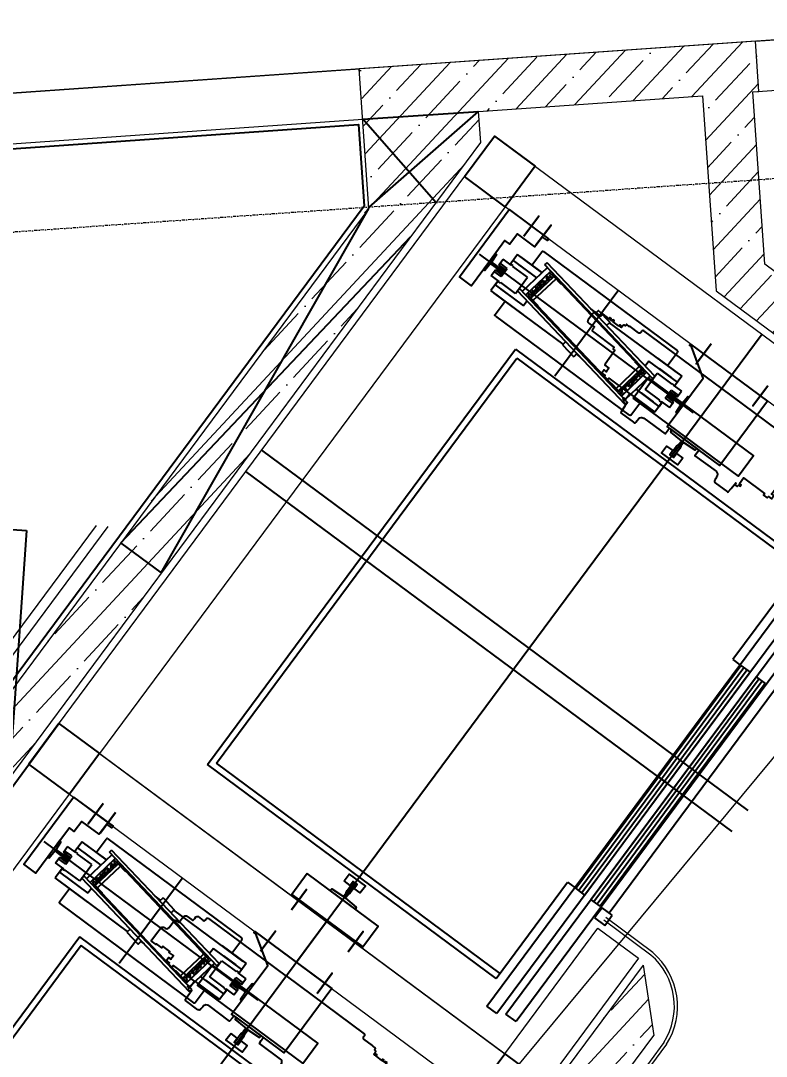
# Model space of a CAD drawing. Header units: millimetres. Extents: x -798 to 124478, y -405 to 121556.
# Drawn here: x 47515 to 50471, y 28570 to 32677 of the extents above; entities that cross this region are included whole.
import ezdxf
from ezdxf.enums import TextEntityAlignment as Align

# ---------------------------------------------------------------- set-up
doc = ezdxf.new("R2010")
doc.units = ezdxf.units.MM
doc.linetypes.add('CENTER', pattern=[2, 1.25, -0.25, 0.25, -0.25])
doc.linetypes.add('Strichpunkt', pattern=[25.4, 12.7, -6.35, 0, -6.35])
for name, color, linetype in [('0 @ 0.1', 7, 'Continuous'), ('0 @ 0.2', 7, 'Continuous'), ('0 @ 100', 7, 'Continuous'), ('0 @ 20', 7, 'Continuous'), ('0 @ 200', 7, 'Continuous'), ('0 @ 50', 7, 'Continuous'), ('0 @ 75', 7, 'Continuous'), ('1', 7, 'Continuous'), ('A-ЧИСТОВАЯ ОТДЕЛКА', 83, 'Continuous')]:
    doc.layers.add(name, color=color, linetype=linetype)
for name, color, linetype, lineweight in [('002 - Размеры', 255, 'Continuous', 9), ('A-AXES', 40, 'CENTER', 5), ('A-Hatch', 253, 'Continuous', 9), ('A-WALL-BRCK', 5, 'Continuous', 9), ('A-WALL-GVL', 5, 'Continuous', 13), ('A-поручни', 141, 'Continuous', 5), ('LWA', 9, 'Continuous', 0), ('S-WALL', 5, 'Continuous', 15), ('тонкая 013', 4, 'Continuous', 18)]:
    doc.layers.add(name, color=color, linetype=linetype, lineweight=lineweight)
doc.styles.add('Arch-Dim', font='romans.shx', dxfattribs={"width": 0.75})

# ---------------------------------------------------------------- blocks, each defined once
blk = doc.blocks.new('ddddddddd')
at = {"layer": 'A-WALL-GVL', "ltscale": 50}
for p, q in [((3994236.2, 887670.5), (3994236.2, 887902.5)), ((3994248.7, 887670.1), (3994248.7, 887902.5)), ((3993988.2, 887422.5), (3993146.2, 887422.5)), ((3993988.7, 887410), (3993146.2, 887410))]:
    blk.add_line(p, q, dxfattribs=at)
for radius, start, end in [(269.1, 274.3366, 355.6634), (281.6, 274.2392, 355.7608)]:
    blk.add_arc((3993967.8, 887690.9), radius, start, end, dxfattribs=at)
blk = doc.blocks.new('оси 2')
at = {"layer": 'A-AXES', "linetype": 'Strichpunkt', "transparency": 33554687}
blk.add_line((2275580.2, -2396969.1), (2165325.6, -2404701.6), dxfattribs=at)
blk = doc.blocks.new('*U74')
blk.add_lwpolyline([(0, 3.334), (11.053, 3.334), (11.053, 0), (0, 0)], close=True)
at = {"style": 'Arch-Dim', "width": 0.75}
blk.add_attdef('УРОВЕНЬ', text='', height=1.8, dxfattribs=at).set_placement((5.526, 0.774), align=Align.CENTER)
blk = doc.blocks.new('*U710')
at = {"layer": '0 @ 0.1', "transparency": 33554687, "xscale": 0.09999999999999994, "yscale": 0.09999999999999994, "zscale": 0.09999999999999994, "rotation": 359.9994288541457}
blk.add_blockref('*U74', (-589670.4, 21213.6), dxfattribs=at).add_auto_attribs({'УРОВЕНЬ': '+4,200'})
at = {"layer": '0 @ 0.2', "transparency": 33554687, "xscale": 0.2, "yscale": 0.2, "zscale": 0.2, "rotation": 265.9876910632498}
blk.add_blockref('*U74', (-588796.8, 21061.1), dxfattribs=at).add_auto_attribs({'УРОВЕНЬ': '+4,200'})
at = {"layer": '0 @ 100', "transparency": 33554687, "xscale": 100, "yscale": 100, "zscale": 100, "rotation": 4.011737790923141}
blk.add_blockref('*U74', (-589670.4, 21213.6), dxfattribs=at).add_auto_attribs({'УРОВЕНЬ': '+4,200'})
at = {"layer": '0 @ 20', "transparency": 33554687, "xscale": 19.99999999999999, "yscale": 19.99999999999999, "zscale": 19.99999999999999, "rotation": 265.9876910632498}
blk.add_blockref('*U74', (-588796.8, 21061.1), dxfattribs=at).add_auto_attribs({'УРОВЕНЬ': '+4,200'})
at = {"layer": '0 @ 200', "transparency": 33554687, "xscale": 199.9999999999999, "yscale": 199.9999999999999, "zscale": 199.9999999999999, "rotation": 265.9876910632498}
blk.add_blockref('*U74', (-588796.8, 21061.1), dxfattribs=at).add_auto_attribs({'УРОВЕНЬ': '+4,200'})
at = {"layer": '0 @ 50', "transparency": 33554687, "xscale": 49.99999999999998, "yscale": 49.99999999999998, "zscale": 49.99999999999998, "rotation": 265.9876910632498}
blk.add_blockref('*U74', (-588796.8, 21061.1), dxfattribs=at).add_auto_attribs({'УРОВЕНЬ': '+4,200'})
at = {"layer": '0 @ 75', "transparency": 33554687, "xscale": 75, "yscale": 75, "zscale": 75, "rotation": 265.9876910632499}
blk.add_blockref('*U74', (-588796.8, 21061.1), dxfattribs=at).add_auto_attribs({'УРОВЕНЬ': '+4,200'})
blk = doc.blocks.new('kkkj')
at = {"layer": 'A-поручни', "ltscale": 5, "transparency": 33554687}
for points in [[(-587855.7, 21035.1), (-590533.9, 17421.9)], [(-587808.8, 21031.2), (-590512.7, 17383.3)]]:
    blk.add_lwpolyline(points, dxfattribs=at)
at = {"layer": 'A-ЧИСТОВАЯ ОТДЕЛКА', "ltscale": 5, "transparency": 33554687}
blk.add_lwpolyline([(-594185.9, 22108.3), (-586815.3, 22625.2), (-586792.6, 22301.5), (-590480.9, 17325.4)], dxfattribs=at)
at = {"color": 5}
blk.add_blockref('*U710', (0, 0), dxfattribs=at)
blk = doc.blocks.new('Elev_B_CombinationBracket_KM800909G01_0')
at = {"layer": '1'}
for points in [[(0, 0), (0, 84), (240, 84), (312, 196), (312, 205), (318, 205), (318, -175), (0, -175)], [(268, 140), (368, 140)], [(268, -140), (368, -140)]]:
    blk.add_lwpolyline(points, close=True, dxfattribs=at)
blk = doc.blocks.new('Elev_B_CwtBracket_KM724866G01_0')
at = {"layer": '1'}
for points in [[(0, 0), (-119, 0), (-119, 60), (212, 60), (212, -135), (204, -135), (204, -110), (154, -110), (154, -24), (104, -24), (104, 0)], [(262, -50), (162, -50)], [(262, -110), (162, -110)]]:
    blk.add_lwpolyline(points, close=True, dxfattribs=at)
blk = doc.blocks.new('Elev_B_CWT4PSM_DBG820_0')
at = {"layer": '1'}
for p, q in [((-40, 399.8), (-40, 439.8)), ((-40, 439.8), (-12, 439.8)), ((-20, 439.8), (-12, 439.8)), ((-20, 404.8), (-20, 439.8)), ((-12, 404.8), (-12, 439.8)), ((-12, 404.8), (-12, 439.8)), ((-10.7, 434), (-12, 434)), ((-12, 434), (-10.2, 434)), ((-12, 431.8), (-8, 431.8)), ((-12, 411.8), (-8, 411.8)), ((-10.2, 434), (-8.2, 432)), ((-8.7, 410.5), (-8.7, 411)), ((-8.7, 411), (-8.2, 411)), ((-8.2, 431.8), (-8.2, 432)), ((-8.2, 411.8), (-8.2, 411)), ((-8, 411.8), (-8, 431.8)), ((12, 431.8), (8, 431.8)), ((8, 411.8), (8, 431.8)), ((12, 411.8), (8, 411.8)), ((10.3, 434), (8.3, 432)), ((8.3, 431.8), (8.3, 432)), ((8.3, 411.8), (8.3, 411)), ((8.8, 411), (8.3, 411)), ((8.8, 410.5), (8.8, 411)), ((12, 434), (10.3, 434)), ((12, 434), (10.8, 434)), ((12, 439.8), (40, 439.8)), ((12, 439.8), (20, 439.8)), ((12, 404.8), (12, 439.8)), ((12, 404.8), (12, 439.8)), ((20, 404.8), (20, 439.8)), ((40, 399.8), (40, 439.8)), ((-40, 405), (-89, 405)), ((-89, 245), (-89, 405)), ((-89, 48.5), (-89, 388.2)), ((-60, 405), (-40, 405)), ((-40, 405), (-60, 405)), ((-60, 405), (-60, 265)), ((-60, 315), (-60, 375)), ((-40, 399.8), (-42.5, 399.8)), ((-42.5, 391.8), (-42.5, 399.8)), ((-40, 391.8), (-42.5, 391.8)), ((-40, 319.8), (-40, 391.8)), ((-20, 404.8), (20, 404.8)), ((-12, 409.8), (-10.7, 410.5)), ((-10.7, 410.5), (-8.7, 410.5)), ((-10.5, 405.1), (-7, 410)), ((7, 410), (-7, 410)), ((-7, 410), (7, 410)), ((10.5, 405.1), (7, 410)), ((10.8, 410.5), (8.8, 410.5)), ((12, 409.8), (10.8, 410.5)), ((89, 405), (40, 405)), ((60, 405), (40, 405)), ((40, 399.8), (42.5, 399.8)), ((40, 319.8), (40, 391.8)), ((40, 391.8), (42.5, 391.8)), ((42.5, 391.8), (42.5, 399.8)), ((60, 405), (60, 290)), ((60, 315), (60, 375)), ((89, 284.9), (89, 405)), ((89, 390.5), (89, 284.9)), ((-160, 330), (-160, -330)), ((-155, 335), (-89, 335)), ((89, 335), (155, 335)), ((160, 330), (160, -330)), ((-134.6, -291.2), (-26.9, 319.4)), ((-122.7, -293.3), (-15.1, 317.3)), ((-40, 319.8), (40, 319.8)), ((-26.9, 319.4), (-15.1, 317.3)), ((118.4, 279.5), (-17.5, 303.5)), ((13.2, -317.3), (120.8, 293.3)), ((25, -319.4), (132.6, 291.2)), ((120.8, 293.3), (132.6, 291.2)), ((-36.5, 265), (-60, 265)), ((-17.4, 265), (-24.3, 265)), ((-21.3, 247.2), (102.8, 225.3)), ((-21, 283.8), (114.9, 259.8)), ((-19.1, 259.6), (104.9, 237.7)), ((-13.4, 276.4), (-15.7, 274.7)), ((-9.7, 275.7), (-13.4, 276.4)), ((-8.4, 270.1), (-8.8, 274.8)), ((2.6, 265), (-5.5, 265)), ((6.9, 272), (4.9, 267.7)), ((9.1, 272.4), (8, 272.6)), ((10.3, 266.8), (9.9, 271.5)), ((23.9, 265), (10.7, 265)), ((25.6, 268.7), (23.6, 264.4)), ((27.8, 269.1), (26.7, 269.3)), ((29, 263.5), (28.6, 268.2)), ((44.1, 265), (28.9, 265)), ((44.3, 265.4), (42.3, 261.1)), ((46.5, 265.8), (45.4, 266)), ((60, 265), (47.3, 265)), ((47.7, 260.2), (47.3, 264.9)), ((60, 269.5), (60, 265)), ((63, 262.1), (61, 257.8)), ((65.2, 262.5), (64.1, 262.7)), ((66.4, 256.9), (66, 261.6)), ((81.7, 258.8), (79.7, 254.5)), ((83.9, 259.2), (82.8, 259.4)), ((85.1, 253.6), (84.7, 258.3)), ((89, 249.1), (89, 264.6)), ((89, 264.6), (89, 247.9)), ((100.4, 255.5), (98.4, 251.2)), ((105.3, 255.4), (101.5, 256.1)), ((106.9, 253.1), (105.3, 255.4)), ((-27.6, 220.5), (-101.4, -198.1)), ((25.7, -220.5), (99.5, 198.1)), ((-93.2, 47.2), (-103.7, -12.8)), ((-90.8, 48.9), (-93.2, 47.2)), ((-75.1, 46.1), (-90.8, 48.9)), ((89, 17.1), (89, 43.7)), ((100.2, 15.2), (84.5, 17.9)), ((101.8, 12.8), (91.2, -47.2)), ((101.8, 12.8), (100.2, 15.2)), ((-103.7, -12.8), (-102.1, -15.2)), ((-102.1, -15.2), (-86.4, -17.9)), ((-89, -17.5), (-89, -32.9)), ((88.9, -48.9), (73.2, -46.1)), ((91.2, -47.2), (88.9, -48.9)), ((89, -390.5), (89, -48.8)), ((-104.7, -225.3), (19.4, -247.2)), ((30.1, -221.3), (24.2, -220.2)), ((-120.3, -279.5), (15.6, -303.5)), ((19.1, -283.8), (-116.8, -259.8)), ((-108.8, -253.1), (-107.2, -255.4)), ((-107.2, -255.4), (-103.4, -256.1)), ((-102.4, -255.5), (-100.4, -251.2)), ((-89, -249.3), (-89, -264.7)), ((-89, -249.3), (-89, -264.7)), ((-89, -285), (-89, -405)), ((-89, -285), (-89, -388.3)), ((-87, -253.6), (-86.6, -258.3)), ((-85.8, -259.2), (-84.7, -259.4)), ((-83.6, -258.8), (-81.6, -254.5)), ((-68.3, -256.9), (-67.9, -261.6)), ((-67.1, -262.5), (-66, -262.7)), ((-64.9, -262.1), (-62.9, -257.8)), ((-60, -269.8), (-60, -265)), ((-49.2, -265), (-60, -265)), ((-49.6, -260.2), (-49.2, -264.9)), ((-48.4, -265.8), (-47.3, -266)), ((-46.2, -265.4), (-44.2, -261.1)), ((-30.8, -265), (-46, -265)), ((-30.9, -263.5), (-30.5, -268.2)), ((-29.7, -269.1), (-28.6, -269.3)), ((-27.5, -268.7), (-25.5, -264.4)), ((-12.6, -265), (-25.8, -265)), ((-12.2, -266.8), (-11.8, -271.5)), ((-11, -272.4), (-9.9, -272.6)), ((-8.8, -272), (-6.8, -267.7)), ((3.6, -265), (-4.5, -265)), ((6.5, -270.1), (6.9, -274.8)), ((7.8, -275.7), (11.5, -276.4)), ((11.5, -276.4), (13.8, -274.7)), ((22.4, -265), (15.5, -265)), ((60, -265), (34.6, -265)), ((60, -405), (60, -265)), ((89, -284.9), (89, -405)), ((-134.6, -291.2), (-122.7, -293.3)), ((-60, -405), (-60, -290.2)), ((-60, -315), (-60, -375)), ((-40, -319.8), (-40, -391.8)), ((-40, -319.8), (40, -319.8)), ((13.2, -317.3), (25, -319.4)), ((40, -319.8), (40, -391.8)), ((60, -315), (60, -375)), ((-155, -335), (-89, -335)), ((89, -335), (155, -335)), ((-40, -405), (-89, -405)), ((-60, -405), (-40, -405)), ((-40, -405), (-60, -405)), ((-40, -391.8), (-42.5, -391.8)), ((-42.5, -391.8), (-42.5, -399.8)), ((-40, -399.8), (-42.5, -399.8)), ((-40, -399.8), (-40, -439.8)), ((-20, -404.8), (20, -404.8)), ((-20, -404.8), (-20, -439.8)), ((-12, -404.8), (-12, -439.8)), ((-12, -404.8), (-12, -439.8)), ((-12, -409.8), (-10.7, -410.5)), ((-10.7, -410.5), (-8.7, -410.5)), ((-10.5, -405.1), (-7, -410)), ((-8.7, -410.5), (-8.7, -411)), ((7, -410), (-7, -410)), ((-7, -410), (7, -410)), ((10.5, -405.1), (7, -410)), ((10.8, -410.5), (8.8, -410.5)), ((8.8, -410.5), (8.8, -411)), ((12, -409.8), (10.8, -410.5)), ((12, -404.8), (12, -439.8)), ((12, -404.8), (12, -439.8)), ((20, -404.8), (20, -439.8)), ((40, -391.8), (42.5, -391.8)), ((40, -399.8), (42.5, -399.8)), ((40, -399.8), (40, -439.8)), ((89, -405), (40, -405)), ((60, -405), (40, -405)), ((42.5, -391.8), (42.5, -399.8)), ((-40, -439.8), (-12, -439.8)), ((-20, -439.8), (-12, -439.8)), ((-12, -411.8), (-8, -411.8)), ((-12, -431.8), (-8, -431.8)), ((-10.7, -434), (-12, -434)), ((-12, -434), (-10.2, -434)), ((-10.2, -434), (-8.2, -432)), ((-8.7, -411), (-8.2, -411)), ((-8.2, -411.8), (-8.2, -411)), ((-8.2, -431.8), (-8.2, -432)), ((-8, -411.8), (-8, -431.8)), ((12, -411.8), (8, -411.8)), ((8, -411.8), (8, -431.8)), ((12, -431.8), (8, -431.8)), ((8.8, -411), (8.3, -411)), ((8.3, -411.8), (8.3, -411)), ((8.3, -431.8), (8.3, -432)), ((10.3, -434), (8.3, -432)), ((12, -434), (10.3, -434)), ((12, -434), (10.8, -434)), ((12, -439.8), (40, -439.8)), ((12, -439.8), (20, -439.8))]:
    blk.add_line(p, q, dxfattribs=at)
at = {"layer": '1', "flags": 128}
for points in [[(-32, 221.3), (-31.9, 221.2), (-31.7, 221.2), (-31.3, 221.1), (-30.7, 221), (-30, 220.9), (-29.3, 220.8), (-28.4, 220.6), (-26.1, 220.2), (-19.1, 259.6)], [(-15.7, 274.7), (-15.7, 274.6), (-15.8, 274), (-16, 273.2), (-16.2, 272), (-16.5, 270.4), (-16.8, 268.5), (-17.2, 266.3), (-17.7, 263.7), (-18.2, 260.8), (-18.4, 259.5)], [(-8.4, 270.1), (-8.5, 269.9), (-8.5, 269.4), (-8.7, 268.5), (-8.9, 267.3), (-9.2, 265.8), (-9.5, 263.9), (-9.9, 261.6), (-10.4, 259), (-10.5, 258.1)], [(4.9, 267.7), (4.9, 267.6), (4.8, 267), (4.6, 266.2), (4.4, 265), (4.1, 263.4), (3.8, 261.5), (3.4, 259.3), (2.9, 256.7), (2.8, 255.7)], [(10.3, 266.8), (10.3, 266.6), (10.2, 266.1), (10, 265.2), (9.8, 264), (9.5, 262.5), (9.2, 260.6), (8.8, 258.3), (8.3, 255.7), (8.2, 254.8)], [(23.6, 264.4), (23.6, 264.3), (23.5, 263.7), (23.3, 262.9), (23.1, 261.7), (22.8, 260.1), (22.5, 258.2), (22.1, 256), (21.7, 253.4), (21.5, 252.4)], [(29, 263.5), (29, 263.3), (28.9, 262.8), (28.7, 261.9), (28.5, 260.7), (28.2, 259.2), (27.9, 257.3), (27.5, 255), (27, 252.4), (26.9, 251.5)], [(42.3, 261.1), (42.3, 261), (42.2, 260.4), (42, 259.6), (41.8, 258.4), (41.5, 256.8), (41.2, 254.9), (40.8, 252.7), (40.4, 250.1), (40.2, 249.1)], [(47.7, 260.2), (47.7, 260), (47.6, 259.5), (47.4, 258.6), (47.2, 257.4), (46.9, 255.9), (46.6, 254), (46.2, 251.7), (45.8, 249.1), (45.6, 248.2)], [(61, 257.8), (61, 257.7), (60.9, 257.1), (60.7, 256.3), (60.5, 255.1), (60.3, 253.5), (59.9, 251.6), (59.5, 249.4), (59.1, 246.8), (58.9, 245.8)], [(66.4, 256.9), (66.4, 256.7), (66.3, 256.2), (66.1, 255.3), (65.9, 254.1), (65.7, 252.6), (65.3, 250.7), (64.9, 248.4), (64.5, 245.8), (64.3, 244.9)], [(79.7, 254.5), (79.7, 254.4), (79.6, 253.8), (79.5, 253), (79.2, 251.8), (79, 250.2), (78.6, 248.3), (78.2, 246.1), (77.8, 243.5), (77.6, 242.5)], [(85.1, 253.6), (85.1, 253.4), (85, 252.9), (84.9, 252), (84.6, 250.8), (84.4, 249.3), (84, 247.4), (83.6, 245.1), (83.2, 242.5), (83, 241.6)], [(98.4, 251.2), (98.4, 251.1), (98.3, 250.5), (98.2, 249.7), (98, 248.5), (97.7, 246.9), (97.3, 245), (97, 242.8), (96.5, 240.2), (96.3, 239.2)], [(106.9, 253.1), (106.9, 252.9), (106.8, 252.4), (106.6, 251.6), (106.4, 250.3), (106.1, 248.8), (105.8, 246.9), (105.4, 244.6), (104.9, 242.1), (104.4, 239.1), (104.2, 237.9)], [(104.9, 237.7), (98, 198.3), (100.3, 197.9), (101.2, 197.8), (101.9, 197.6), (102.6, 197.5), (103.2, 197.4), (103.6, 197.3), (103.8, 197.3), (103.9, 197.3)], [(24.2, -220.2), (17.2, -259.6), (-106.8, -237.7), (-99.9, -198.3), (-102.2, -197.9), (-103.1, -197.8), (-103.8, -197.6), (-104.5, -197.5), (-105.1, -197.4), (-105.5, -197.3), (-105.7, -197.3), (-105.8, -197.3)], [(-106.1, -237.9), (-106.6, -240.6), (-107.1, -243.4), (-107.5, -245.8), (-107.9, -247.9), (-108.2, -249.6), (-108.4, -251), (-108.6, -252), (-108.7, -252.7), (-108.8, -253.1), (-108.8, -253.1)], [(-98.2, -239.2), (-98.4, -240.2), (-98.9, -242.8), (-99.3, -245), (-99.6, -246.9), (-99.9, -248.5), (-100.1, -249.7), (-100.2, -250.5), (-100.3, -251.1), (-100.4, -251.2)], [(-84.9, -241.6), (-85.1, -242.5), (-85.5, -245.1), (-85.9, -247.4), (-86.3, -249.3), (-86.5, -250.8), (-86.8, -252), (-86.9, -252.9), (-87, -253.4), (-87, -253.6)], [(-79.5, -242.5), (-79.7, -243.5), (-80.1, -246.1), (-80.5, -248.3), (-80.9, -250.2), (-81.1, -251.8), (-81.4, -253), (-81.5, -253.8), (-81.6, -254.4), (-81.6, -254.5)], [(-66.2, -244.9), (-66.4, -245.8), (-66.8, -248.4), (-67.2, -250.7), (-67.6, -252.6), (-67.8, -254.1), (-68, -255.3), (-68.2, -256.2), (-68.3, -256.7), (-68.3, -256.9)], [(-60.8, -245.8), (-61, -246.8), (-61.4, -249.4), (-61.8, -251.6), (-62.2, -253.5), (-62.4, -255.1), (-62.7, -256.3), (-62.8, -257.1), (-62.9, -257.7), (-62.9, -257.8)], [(-47.5, -248.2), (-47.7, -249.1), (-48.1, -251.7), (-48.5, -254), (-48.8, -255.9), (-49.1, -257.4), (-49.3, -258.6), (-49.5, -259.5), (-49.6, -260), (-49.6, -260.2)], [(-42.1, -249.1), (-42.3, -250.1), (-42.7, -252.7), (-43.1, -254.9), (-43.5, -256.8), (-43.7, -258.4), (-43.9, -259.6), (-44.1, -260.4), (-44.2, -261), (-44.2, -261.1)], [(-28.8, -251.5), (-29, -252.4), (-29.4, -255), (-29.8, -257.3), (-30.1, -259.2), (-30.4, -260.7), (-30.6, -261.9), (-30.8, -262.8), (-30.9, -263.3), (-30.9, -263.5)], [(-23.4, -252.4), (-23.6, -253.4), (-24, -256), (-24.4, -258.2), (-24.7, -260.1), (-25, -261.7), (-25.2, -262.9), (-25.4, -263.7), (-25.5, -264.3), (-25.5, -264.4)], [(-10.1, -254.8), (-10.2, -255.7), (-10.7, -258.3), (-11.1, -260.6), (-11.4, -262.5), (-11.7, -264), (-11.9, -265.2), (-12.1, -266.1), (-12.2, -266.6), (-12.2, -266.8)], [(-4.7, -255.7), (-4.8, -256.7), (-5.3, -259.3), (-5.7, -261.5), (-6, -263.4), (-6.3, -265), (-6.5, -266.2), (-6.7, -267), (-6.8, -267.6), (-6.8, -267.7)], [(8.6, -258.1), (8.5, -259), (8, -261.6), (7.6, -263.9), (7.3, -265.8), (7, -267.3), (6.8, -268.5), (6.6, -269.4), (6.6, -269.9), (6.5, -270.1)], [(16.5, -259.5), (16, -262.3), (15.5, -265), (15.1, -267.4), (14.7, -269.5), (14.4, -271.2), (14.2, -272.6), (14, -273.7), (13.9, -274.3), (13.8, -274.7), (13.8, -274.7)]]:
    blk.add_lwpolyline(points, dxfattribs=at)
at = {"layer": '1'}
for centre, radius, start, end in [((-9.7, 409), 4, 235.7711, 259.1931), ((-11.2, 407.5), 2, 247.9757, 263.2226), ((9.8, 409), 4, 280.8069, 304.2289), ((-155, 330), 5, 90, 180), ((155, 330), 5, 0, 90), ((-9.8, 274.7), 1, 5, 80), ((-1.5, 270.7), 7, 185, 335), ((7.8, 271.6), 1, 80, 155), ((8.9, 271.4), 1, 5, 80), ((17.3, 267.4), 7, 185, 335), ((26.5, 268.3), 1, 80, 155), ((27.6, 268.1), 1, 5, 80), ((36, 264.1), 7, 185, 335), ((45.2, 265), 1, 80, 155), ((46.3, 264.8), 1, 5, 80), ((54.7, 260.8), 7, 185, 335), ((63.9, 261.7), 1, 80, 155), ((65, 261.5), 1, 5, 80), ((73.4, 257.5), 7, 185, 335), ((82.6, 258.4), 1, 80, 155), ((83.7, 258.2), 1, 5, 80), ((92.1, 254.2), 7, 185, 335), ((101.4, 255.1), 1, 80, 155), ((-103.3, -255.1), 1, 260, 335), ((-94, -254.2), 7, 5, 155), ((-85.6, -258.2), 1, 185, 260), ((-84.5, -258.4), 1, 260, 335), ((-75.3, -257.5), 7, 5, 155), ((-66.9, -261.5), 1, 185, 260), ((-65.8, -261.7), 1, 260, 335), ((-56.6, -260.8), 7, 5, 155), ((-48.2, -264.8), 1, 185, 260), ((-47.1, -265), 1, 260, 335), ((-37.9, -264.1), 7, 5, 155), ((-29.5, -268.1), 1, 185, 260), ((-28.4, -268.3), 1, 260, 335), ((-19.2, -267.4), 7, 5, 155), ((-10.8, -271.4), 1, 185, 260), ((-9.7, -271.6), 1, 260, 335), ((-0.5, -270.7), 7, 5, 155), ((7.9, -274.7), 1, 185, 260), ((-155, -330), 5, 180, 270), ((155, -330), 5, 270, 0), ((-9.7, -409), 4, 100.8069, 124.2289), ((-11.2, -407.5), 2, 96.7774, 112.0243), ((9.8, -409), 4, 55.7711, 79.1931)]:
    blk.add_arc(centre, radius, start, end, dxfattribs=at)
blk = doc.blocks.new('MX14_Planview')
at = {"layer": '1'}
blk.add_lwpolyline([(250, -0.1), (249.9, -385.1), (248.1, -388.5), (246.3, -389.6), (244.3, -390.1), (239.8, -390.3), (236.2, -390.6), (233.4, -391.7), (232.1, -393.2), (231.2, -394.9), (231, -396.2), (231, -438.1), (230, -441.5), (229.9, -454.3), (229, -454.9), (228.3, -455.1), (227.1, -455.3), (226.3, -455.3), (222.5, -455.3), (222.3, -460), (221.8, -460.5), (221.8, -461.6), (221.6, -461.8), (220.9, -462.4), (219.9, -462.9), (218.8, -463.2), (217.3, -463.5), (215.8, -463.8), (214.3, -463.9), (212.2, -464), (210.7, -464), (209.7, -464), (208.6, -463.9), (207.3, -463.8), (207, -463.8), (207, -467.7), (206.5, -467.7), (206.5, -468.2), (212.5, -468.2), (212.5, -474.2), (206.5, -474.1), (206.5, -474.7), (207.9, -474.7), (207.9, -477.6), (206.5, -477.6), (206.5, -503.2), (212.5, -503.2), (212.5, -509.2), (206.5, -509.2), (206.5, -518.2), (212.5, -518.2), (212.5, -524.2), (206.5, -524.2), (206.5, -553.9), (206.1, -555.1), (205.7, -555.4), (204.7, -555.8), (195, -555.8), (195, -580.2), (194.1, -583.7), (193.1, -585.3), (191.7, -586.5), (190.1, -587.4), (188.4, -588), (186.5, -588.2), (185.1, -588.2), (152.8, -588.1), (151.6, -588), (149.8, -587.4), (148.7, -586.8), (147.5, -586), (146.3, -584.5), (145.9, -583.7), (145.4, -582.4), (145, -581.1), (145, -580.6), (145, -580.2), (145, -576.2), (145, -555.7), (146.5, -555.7), (146.5, -552.3), (144.3, -552.2), (141.5, -552), (134.8, -551.6), (133.1, -551.5), (132.4, -551.4), (131.4, -551.1), (131, -550.9), (130.3, -550.6), (129.5, -550), (129.1, -549.6), (128.5, -548.9), (128.2, -548.3), (128, -547.8), (127.8, -547.5), (127.6, -546.5), (127.5, -545.5), (127.5, -540.5), (127.4, -540.5), (127.4, -440.1), (121.2, -440.1), (118.5, -439.2), (118.5, -430.4), (53, -428.8), (50, -428.6), (49.1, -428.2), (48.6, -427.7), (48.5, -427.4), (48.5, -407.9), (32.5, -407.9), (31.5, -407), (31.5, -418.6), (16.5, -418.6), (16.5, -403.2), (9, -403.2), (9, -384.8), (16.5, -384.8), (16.5, -280.8), (-11, -280.8), (-11, -290.3), (-17, -290.3), (-17, -282.9), (-17.8, -282.9), (-17.8, -281.8), (-25.8, -281.8), (-25.8, -268.8), (-17.8, -268.8), (-17.8, -267.9), (-17, -267.8), (-17, -267.7), (-35.1, -266.8), (-61.7, -265.4), (-63, -265.3), (-63.8, -265.1), (-64.3, -264.9), (-64.7, -264.8), (-65.1, -264.5), (-65.5, -263.9), (-65.8, -263.5), (-66, -262.7), (-66, -262.3), (-66, -202), (-66, -198.1), (-64.1, -196.3), (-62.3, -195.1), (-60.5, -194.7), (-51.1, -193.8), (-41.4, -193), (-37, -191.6), (-32.9, -188.7), (-30.6, -185.8), (-28.8, -182.2), (-28, -178.1), (-28, -73.9), (-14.9, -73.2), (-8, -72.8), (-4.5, -72.6), (0, -71), (0, 71), (-4.1, 72.3), (-10.1, 72.6), (-28, 73.6), (-27, 176.9), (-28.8, 181.9), (-32.3, 187.7), (-40.5, 192.5), (-44.6, 193), (-51.1, 193.5), (-55.8, 194), (-61.5, 194.5), (-64.4, 196.3), (-66, 200.3), (-66, 201.7), (-66, 262), (-64.6, 264.5), (-61.8, 265.1), (-45.6, 265.9), (-17.8, 267.4), (-17.8, 268.3), (-25.8, 268.3), (-25.8, 281), (-17.9, 281), (-17.9, 282.1), (-17, 282.1), (-17, 289.7), (-11, 289.7), (-11, 280.2), (16.5, 280.2), (16.5, 384), (9, 384), (9, 403.4), (16.5, 403.4), (16.5, 418.3), (31.5, 418.3), (31.5, 406.6), (32.5, 407.6), (48.5, 407.6), (48.5, 426.9), (48.9, 428), (49.6, 428.4), (53, 428.5), (53, 461.7), (53, 462.8), (46.5, 462.8), (46.5, 488.8), (42.5, 488.8), (42.9, 510.9), (44, 512.4), (47.5, 513.8), (72, 513.8), (109.3, 513.5), (112, 511.2), (115.3, 507.6), (116.2, 505.1), (116.5, 503.7), (116.5, 498), (116.8, 495.5), (118.6, 491.7), (121.9, 489), (125.8, 487.9), (161.5, 487.8), (165, 486.4), (165.9, 485.2), (166.5, 482.8), (166.5, 467.8), (182.1, 467.8), (195.2, 467.7), (196.7, 467.4), (197.6, 467.2), (199.7, 466.3), (201.5, 465.1), (203.1, 463.6), (204.5, 461.7), (205.6, 459.5), (206.3, 456.9), (206.3, 452.8), (206.5, 427.8), (217.1, 427.2), (225.3, 427.2), (228.8, 425.4), (230.8, 422.3), (231, 420.8), (231.1, 395.2), (231.1, 393.2), (233.4, 391.4), (235.1, 390.6), (235.7, 390.4), (238.3, 390.1), (244.6, 389.8), (246.5, 389.2), (248.1, 388.2), (249, 387.2), (249.3, 386.6), (249.6, 386.1), (249.7, 385.4), (249.9, 384.8), (250, 383.8), (250, -0.2)], dxfattribs=at)
blk.add_lwpolyline([(10.5, -260.1), (110.5, -260.1), (110.5, 259.9), (10.5, 259.9)], close=True, dxfattribs=at)
blk = doc.blocks.new('Elev_A_CWT4PSM_DBG820_0')
at = {"layer": '1'}
for p, q in [((-12, 439.8), (-40, 439.8)), ((-40, 399.8), (-40, 439.8)), ((-12, 439.8), (-20, 439.8)), ((-20, 404.8), (-20, 439.8)), ((-12, 404.8), (-12, 439.8)), ((-12, 404.8), (-12, 439.8)), ((-12, 434), (-10.8, 434)), ((-12, 434), (-10.3, 434)), ((-12, 431.8), (-8, 431.8)), ((-12, 411.8), (-8, 411.8)), ((-10.3, 434), (-8.3, 432)), ((-8.8, 410.5), (-8.8, 411)), ((-8.8, 411), (-8.3, 411)), ((-8.3, 431.8), (-8.3, 432)), ((-8.3, 411.8), (-8.3, 411)), ((-8, 411.8), (-8, 431.8)), ((12, 431.8), (8, 431.8)), ((8, 411.8), (8, 431.8)), ((12, 411.8), (8, 411.8)), ((10.2, 434), (8.2, 432)), ((8.2, 431.8), (8.2, 432)), ((8.2, 411.8), (8.2, 411)), ((8.7, 411), (8.2, 411)), ((8.7, 410.5), (8.7, 411)), ((12, 434), (10.2, 434)), ((10.7, 434), (12, 434)), ((20, 439.8), (12, 439.8)), ((12, 404.8), (12, 439.8)), ((12, 404.8), (12, 439.8)), ((40, 439.8), (12, 439.8)), ((20, 404.8), (20, 439.8)), ((40, 399.8), (40, 439.8)), ((-89, 405), (-40, 405)), ((-89, 284.9), (-89, 405)), ((-89, 390.5), (-89, 284.9)), ((-60, 405), (-60, 290)), ((-60, 405), (-40, 405)), ((-60, 315), (-60, 375)), ((-42.5, 391.8), (-42.5, 399.8)), ((-40, 399.8), (-42.5, 399.8)), ((-40, 391.8), (-42.5, 391.8)), ((-40, 319.8), (-40, 391.8)), ((20, 404.8), (-20, 404.8)), ((-12, 409.8), (-10.8, 410.5)), ((-10.8, 410.5), (-8.8, 410.5)), ((-10.5, 405.1), (-7, 410)), ((-7, 410), (7, 410)), ((7, 410), (-7, 410)), ((10.5, 405.1), (7, 410)), ((10.7, 410.5), (8.7, 410.5)), ((12, 409.8), (10.7, 410.5)), ((40, 405), (89, 405)), ((60, 405), (40, 405)), ((40, 405), (60, 405)), ((40, 399.8), (42.5, 399.8)), ((40, 319.8), (40, 391.8)), ((40, 391.8), (42.5, 391.8)), ((42.5, 391.8), (42.5, 399.8)), ((60, 405), (60, 265)), ((60, 315), (60, 375)), ((89, 245), (89, 405)), ((89, 48.5), (89, 388.3)), ((-160, 330), (-160, -330)), ((-89, 335), (-155, 335)), ((155, 335), (89, 335)), ((160, 330), (160, -330)), ((-120.8, 293.3), (-132.6, 291.2)), ((-25, -319.4), (-132.6, 291.2)), ((-13.2, -317.3), (-120.8, 293.3)), ((-118.4, 279.5), (17.5, 303.5)), ((40, 319.8), (-40, 319.8)), ((26.9, 319.4), (15.1, 317.3)), ((122.7, -293.3), (15.1, 317.3)), ((134.6, -291.2), (26.9, 319.4)), ((21, 283.8), (-114.9, 259.8)), ((-106.9, 253.1), (-105.3, 255.4)), ((-105.3, 255.4), (-101.5, 256.1)), ((19.1, 259.6), (-104.9, 237.7)), ((21.3, 247.2), (-102.8, 225.3)), ((-100.4, 255.5), (-98.4, 251.2)), ((-89, 249.1), (-89, 264.6)), ((-89, 264.6), (-89, 247.9)), ((-85.1, 253.6), (-84.7, 258.3)), ((-83.9, 259.2), (-82.8, 259.4)), ((-81.7, 258.8), (-79.7, 254.5)), ((-66.4, 256.9), (-66, 261.6)), ((-65.2, 262.5), (-64.1, 262.7)), ((-63, 262.1), (-61, 257.8)), ((-60, 269.5), (-60, 265)), ((-60, 265), (-47.3, 265)), ((-47.7, 260.2), (-47.3, 264.9)), ((-46.5, 265.8), (-45.4, 266)), ((-44.3, 265.4), (-42.3, 261.1)), ((-44.1, 265), (-28.9, 265)), ((-29, 263.5), (-28.6, 268.2)), ((-27.8, 269.1), (-26.7, 269.3)), ((-25.6, 268.7), (-23.6, 264.4)), ((-23.9, 265), (-10.7, 265)), ((-10.3, 266.8), (-9.9, 271.5)), ((-9.1, 272.4), (-8, 272.6)), ((-6.9, 272), (-4.9, 267.7)), ((-2.6, 265), (5.5, 265)), ((8.4, 270.1), (8.8, 274.8)), ((9.7, 275.7), (13.4, 276.4)), ((13.4, 276.4), (15.7, 274.7)), ((17.4, 265), (24.3, 265)), ((36.5, 265), (60, 265)), ((27.6, 220.5), (101.4, -198.1)), ((-25.7, -220.5), (-99.5, 198.1)), ((-89, 17.1), (-89, 43.7)), ((75.1, 46.1), (90.8, 48.9)), ((90.8, 48.9), (93.2, 47.2)), ((93.2, 47.2), (103.7, -12.8)), ((-101.8, 12.8), (-100.2, 15.2)), ((-101.8, 12.8), (-91.2, -47.2)), ((-100.2, 15.2), (-84.5, 17.9)), ((102.1, -15.2), (86.4, -17.9)), ((89, -17.5), (89, -32.9)), ((103.7, -12.8), (102.1, -15.2)), ((-91.2, -47.2), (-88.9, -48.9)), ((-89, -390.5), (-89, -48.8)), ((-88.9, -48.9), (-73.2, -46.1)), ((-30.1, -221.3), (-24.2, -220.2)), ((104.7, -225.3), (-19.4, -247.2)), ((-89, -284.9), (-89, -405)), ((-60, -405), (-60, -265)), ((-60, -265), (-34.6, -265)), ((-22.4, -265), (-15.5, -265)), ((-19.1, -283.8), (116.8, -259.8)), ((120.3, -279.5), (-15.6, -303.5)), ((-11.5, -276.4), (-13.8, -274.7)), ((-7.8, -275.7), (-11.5, -276.4)), ((-6.5, -270.1), (-6.9, -274.8)), ((-3.6, -265), (4.5, -265)), ((8.8, -272), (6.8, -267.7)), ((11, -272.4), (9.9, -272.6)), ((12.2, -266.8), (11.8, -271.5)), ((12.6, -265), (25.8, -265)), ((27.5, -268.7), (25.5, -264.4)), ((29.7, -269.1), (28.6, -269.3)), ((30.9, -263.5), (30.5, -268.2)), ((30.8, -265), (46, -265)), ((46.2, -265.4), (44.2, -261.1)), ((48.4, -265.8), (47.3, -266)), ((49.6, -260.2), (49.2, -264.9)), ((49.2, -265), (60, -265)), ((60, -269.8), (60, -265)), ((64.9, -262.1), (62.9, -257.8)), ((67.1, -262.5), (66, -262.7)), ((68.3, -256.9), (67.9, -261.6)), ((83.6, -258.8), (81.6, -254.5)), ((85.8, -259.2), (84.7, -259.4)), ((87, -253.6), (86.6, -258.3)), ((89, -249.3), (89, -264.7)), ((89, -249.3), (89, -264.7)), ((89, -285), (89, -405)), ((89, -285), (89, -388.3)), ((102.4, -255.5), (100.4, -251.2)), ((107.2, -255.4), (103.4, -256.1)), ((108.8, -253.1), (107.2, -255.4)), ((-60, -315), (-60, -375)), ((-40, -319.8), (-40, -391.8)), ((40, -319.8), (-40, -319.8)), ((-13.2, -317.3), (-25, -319.4)), ((40, -319.8), (40, -391.8)), ((60, -405), (60, -290.2)), ((60, -315), (60, -375)), ((134.6, -291.2), (122.7, -293.3)), ((-89, -335), (-155, -335)), ((155, -335), (89, -335)), ((-89, -405), (-40, -405)), ((-60, -405), (-40, -405)), ((-42.5, -391.8), (-42.5, -399.8)), ((-40, -391.8), (-42.5, -391.8)), ((-40, -399.8), (-42.5, -399.8)), ((-40, -399.8), (-40, -439.8)), ((20, -404.8), (-20, -404.8)), ((-20, -404.8), (-20, -439.8)), ((-12, -404.8), (-12, -439.8)), ((-12, -404.8), (-12, -439.8)), ((-12, -409.8), (-10.8, -410.5)), ((-10.8, -410.5), (-8.8, -410.5)), ((-10.5, -405.1), (-7, -410)), ((-8.8, -410.5), (-8.8, -411)), ((-7, -410), (7, -410)), ((7, -410), (-7, -410)), ((10.5, -405.1), (7, -410)), ((10.7, -410.5), (8.7, -410.5)), ((8.7, -410.5), (8.7, -411)), ((12, -409.8), (10.7, -410.5)), ((12, -404.8), (12, -439.8)), ((12, -404.8), (12, -439.8)), ((20, -404.8), (20, -439.8)), ((40, -391.8), (42.5, -391.8)), ((40, -399.8), (42.5, -399.8)), ((40, -399.8), (40, -439.8)), ((40, -405), (89, -405)), ((60, -405), (40, -405)), ((40, -405), (60, -405)), ((42.5, -391.8), (42.5, -399.8)), ((-12, -439.8), (-40, -439.8)), ((-12, -439.8), (-20, -439.8)), ((-12, -411.8), (-8, -411.8)), ((-12, -431.8), (-8, -431.8)), ((-12, -434), (-10.8, -434)), ((-12, -434), (-10.3, -434)), ((-10.3, -434), (-8.3, -432)), ((-8.8, -411), (-8.3, -411)), ((-8.3, -411.8), (-8.3, -411)), ((-8.3, -431.8), (-8.3, -432)), ((-8, -411.8), (-8, -431.8)), ((12, -411.8), (8, -411.8)), ((8, -411.8), (8, -431.8)), ((12, -431.8), (8, -431.8)), ((8.2, -411.8), (8.2, -411)), ((8.7, -411), (8.2, -411)), ((8.2, -431.8), (8.2, -432)), ((10.2, -434), (8.2, -432)), ((12, -434), (10.2, -434)), ((10.7, -434), (12, -434)), ((20, -439.8), (12, -439.8)), ((40, -439.8), (12, -439.8))]:
    blk.add_line(p, q, dxfattribs=at)
for points in [[(-106.9, 253.1), (-106.9, 252.9), (-106.8, 252.4), (-106.6, 251.6), (-106.4, 250.3), (-106.1, 248.8), (-105.8, 246.9), (-105.4, 244.6), (-104.9, 242.1), (-104.4, 239.1), (-104.2, 237.9)], [(-98.4, 251.2), (-98.4, 251.1), (-98.3, 250.5), (-98.2, 249.7), (-98, 248.5), (-97.7, 246.9), (-97.3, 245), (-97, 242.8), (-96.5, 240.2), (-96.3, 239.2)], [(-85.1, 253.6), (-85.1, 253.4), (-85, 252.9), (-84.9, 252), (-84.6, 250.8), (-84.4, 249.3), (-84, 247.4), (-83.6, 245.1), (-83.2, 242.5), (-83, 241.6)], [(-79.7, 254.5), (-79.7, 254.4), (-79.6, 253.8), (-79.5, 253), (-79.2, 251.8), (-79, 250.2), (-78.6, 248.3), (-78.2, 246.1), (-77.8, 243.5), (-77.6, 242.5)], [(-66.4, 256.9), (-66.4, 256.7), (-66.3, 256.2), (-66.1, 255.3), (-65.9, 254.1), (-65.7, 252.6), (-65.3, 250.7), (-64.9, 248.4), (-64.5, 245.8), (-64.3, 244.9)], [(-61, 257.8), (-61, 257.7), (-60.9, 257.1), (-60.7, 256.3), (-60.5, 255.1), (-60.3, 253.5), (-59.9, 251.6), (-59.5, 249.4), (-59.1, 246.8), (-58.9, 245.8)], [(-47.7, 260.2), (-47.7, 260), (-47.6, 259.5), (-47.4, 258.6), (-47.2, 257.4), (-46.9, 255.9), (-46.6, 254), (-46.2, 251.7), (-45.8, 249.1), (-45.6, 248.2)], [(-42.3, 261.1), (-42.3, 261), (-42.2, 260.4), (-42, 259.6), (-41.8, 258.4), (-41.5, 256.8), (-41.2, 254.9), (-40.8, 252.7), (-40.4, 250.1), (-40.2, 249.1)], [(-29, 263.5), (-29, 263.3), (-28.9, 262.8), (-28.7, 261.9), (-28.5, 260.7), (-28.2, 259.2), (-27.9, 257.3), (-27.5, 255), (-27, 252.4), (-26.9, 251.5)], [(-23.6, 264.4), (-23.6, 264.3), (-23.5, 263.7), (-23.3, 262.9), (-23.1, 261.7), (-22.8, 260.1), (-22.5, 258.2), (-22.1, 256), (-21.7, 253.4), (-21.5, 252.4)], [(-10.3, 266.8), (-10.3, 266.6), (-10.2, 266.1), (-10, 265.2), (-9.8, 264), (-9.5, 262.5), (-9.2, 260.6), (-8.8, 258.3), (-8.3, 255.7), (-8.2, 254.8)], [(-4.9, 267.7), (-4.9, 267.6), (-4.8, 267), (-4.6, 266.2), (-4.4, 265), (-4.1, 263.4), (-3.8, 261.5), (-3.4, 259.3), (-2.9, 256.7), (-2.8, 255.7)], [(8.4, 270.1), (8.5, 269.9), (8.5, 269.4), (8.7, 268.5), (8.9, 267.3), (9.2, 265.8), (9.5, 263.9), (9.9, 261.6), (10.4, 259), (10.5, 258.1)], [(15.7, 274.7), (15.7, 274.6), (15.8, 274), (16, 273.2), (16.2, 272), (16.5, 270.4), (16.8, 268.5), (17.2, 266.3), (17.7, 263.7), (18.2, 260.8), (18.4, 259.5)], [(32, 221.3), (31.9, 221.2), (31.7, 221.2), (31.3, 221.1), (30.7, 221), (30, 220.9), (29.3, 220.8), (28.4, 220.6), (26.1, 220.2), (19.1, 259.6)], [(-104.9, 237.7), (-98, 198.3), (-100.3, 197.9), (-101.2, 197.8), (-101.9, 197.6), (-102.6, 197.5), (-103.2, 197.4), (-103.6, 197.3), (-103.8, 197.3), (-103.9, 197.3)], [(-24.2, -220.2), (-17.2, -259.6), (106.8, -237.7), (99.9, -198.3), (102.2, -197.9), (103.1, -197.8), (103.8, -197.6), (104.5, -197.5), (105.1, -197.4), (105.5, -197.3), (105.7, -197.3), (105.8, -197.3)], [(60.8, -245.8), (61, -246.8), (61.4, -249.4), (61.8, -251.6), (62.2, -253.5), (62.4, -255.1), (62.7, -256.3), (62.8, -257.1), (62.9, -257.7), (62.9, -257.8)], [(66.2, -244.9), (66.4, -245.8), (66.8, -248.4), (67.2, -250.7), (67.6, -252.6), (67.8, -254.1), (68, -255.3), (68.2, -256.2), (68.3, -256.7), (68.3, -256.9)], [(79.5, -242.5), (79.7, -243.5), (80.1, -246.1), (80.5, -248.3), (80.9, -250.2), (81.1, -251.8), (81.4, -253), (81.5, -253.8), (81.6, -254.4), (81.6, -254.5)], [(84.9, -241.6), (85.1, -242.5), (85.5, -245.1), (85.9, -247.4), (86.3, -249.3), (86.5, -250.8), (86.8, -252), (86.9, -252.9), (87, -253.4), (87, -253.6)], [(98.2, -239.2), (98.4, -240.2), (98.9, -242.8), (99.3, -245), (99.6, -246.9), (99.9, -248.5), (100.1, -249.7), (100.2, -250.5), (100.3, -251.1), (100.4, -251.2)], [(106.1, -237.9), (106.6, -240.6), (107.1, -243.4), (107.5, -245.8), (107.9, -247.9), (108.2, -249.6), (108.4, -251), (108.6, -252), (108.7, -252.7), (108.8, -253.1), (108.8, -253.1)], [(-16.5, -259.5), (-16, -262.3), (-15.5, -265), (-15.1, -267.4), (-14.7, -269.5), (-14.4, -271.2), (-14.2, -272.6), (-14, -273.7), (-13.9, -274.3), (-13.8, -274.7), (-13.8, -274.7)], [(-8.6, -258.1), (-8.5, -259), (-8, -261.6), (-7.6, -263.9), (-7.3, -265.8), (-7, -267.3), (-6.8, -268.5), (-6.6, -269.4), (-6.6, -269.9), (-6.5, -270.1)], [(4.7, -255.7), (4.8, -256.7), (5.3, -259.3), (5.7, -261.5), (6, -263.4), (6.3, -265), (6.5, -266.2), (6.7, -267), (6.8, -267.6), (6.8, -267.7)], [(10.1, -254.8), (10.2, -255.7), (10.7, -258.3), (11.1, -260.6), (11.4, -262.5), (11.7, -264), (11.9, -265.2), (12.1, -266.1), (12.2, -266.6), (12.2, -266.8)], [(23.4, -252.4), (23.6, -253.4), (24, -256), (24.4, -258.2), (24.7, -260.1), (25, -261.7), (25.2, -262.9), (25.4, -263.7), (25.5, -264.3), (25.5, -264.4)], [(28.8, -251.5), (29, -252.4), (29.4, -255), (29.8, -257.3), (30.1, -259.2), (30.4, -260.7), (30.6, -261.9), (30.8, -262.8), (30.9, -263.3), (30.9, -263.5)], [(42.1, -249.1), (42.3, -250.1), (42.7, -252.7), (43.1, -254.9), (43.5, -256.8), (43.7, -258.4), (43.9, -259.6), (44.1, -260.4), (44.2, -261), (44.2, -261.1)], [(47.5, -248.2), (47.7, -249.1), (48.1, -251.7), (48.5, -254), (48.8, -255.9), (49.1, -257.4), (49.3, -258.6), (49.5, -259.5), (49.6, -260), (49.6, -260.2)]]:
    blk.add_lwpolyline(points, dxfattribs=at)
for centre, radius, start, end in [((-9.8, 409), 4, 235.7711, 259.1931), ((9.7, 409), 4, 280.8069, 304.2289), ((11.2, 407.5), 2, 276.7774, 292.0243), ((-155, 330), 5, 90, 180), ((155, 330), 5, 0, 90), ((-101.4, 255.1), 1, 25, 100), ((-92.1, 254.2), 7, 205, 355), ((-83.7, 258.2), 1, 100, 175), ((-82.6, 258.4), 1, 25, 100), ((-73.4, 257.5), 7, 205, 355), ((-65, 261.5), 1, 100, 175), ((-63.9, 261.7), 1, 25, 100), ((-54.7, 260.8), 7, 205, 355), ((-46.3, 264.8), 1, 100, 175), ((-45.2, 265), 1, 25, 100), ((-36, 264.1), 7, 205, 355), ((-27.6, 268.1), 1, 100, 175), ((-26.5, 268.3), 1, 25, 100), ((-17.3, 267.4), 7, 205, 355), ((-8.9, 271.4), 1, 100, 175), ((-7.8, 271.6), 1, 25, 100), ((1.5, 270.7), 7, 205, 355), ((9.8, 274.7), 1, 100, 175), ((-7.9, -274.7), 1, 280, 355), ((0.5, -270.7), 7, 25, 175), ((9.7, -271.6), 1, 205, 280), ((10.8, -271.4), 1, 280, 355), ((19.2, -267.4), 7, 25, 175), ((28.4, -268.3), 1, 205, 280), ((29.5, -268.1), 1, 280, 355), ((37.9, -264.1), 7, 25, 175), ((47.1, -265), 1, 205, 280), ((48.2, -264.8), 1, 280, 355), ((56.6, -260.8), 7, 25, 175), ((65.8, -261.7), 1, 205, 280), ((66.9, -261.5), 1, 280, 355), ((75.3, -257.5), 7, 25, 175), ((84.5, -258.4), 1, 205, 280), ((85.6, -258.2), 1, 280, 355), ((94, -254.2), 7, 25, 175), ((103.3, -255.1), 1, 205, 280), ((-155, -330), 5, 180, 270), ((155, -330), 5, 270, 0), ((-9.8, -409), 4, 100.8069, 124.2289), ((9.7, -409), 4, 55.7711, 79.1931), ((11.2, -407.5), 2, 67.9757, 83.2226)]:
    blk.add_arc(centre, radius, start, end, dxfattribs=at)
blk = doc.blocks.new('Elev_A_CombinationBracket_KM800909G01_0')
at = {"layer": '1'}
for points in [[(0, 0), (0, 84), (-240, 84), (-312, 196), (-312, 205), (-318, 205), (-318, -175), (0, -175)], [(-368, 140), (-268, 140)], [(-368, -140), (-268, -140)]]:
    blk.add_lwpolyline(points, close=True, dxfattribs=at)
blk = doc.blocks.new('Elev_A_CwtBracket_KM724866G01_0')
at = {"layer": '1'}
for points in [[(0, 0), (119, 0), (119, 60), (-212, 60), (-212, -135), (-204, -135), (-204, -110), (-154, -110), (-154, -24), (-104, -24), (-104, 0)], [(-162, -50), (-262, -50)], [(-162, -110), (-262, -110)]]:
    blk.add_lwpolyline(points, close=True, dxfattribs=at)
blk = doc.blocks.new('Elev_A_CarBracket_KM775800G01_0')
at = {"layer": '1'}
for points in [[(0, 175), (103, 175), (103, -175), (0, -175)], [(153, 140), (53, 140)], [(153, -140), (53, -140)]]:
    blk.add_lwpolyline(points, close=True, dxfattribs=at)
blk = doc.blocks.new('57T')
at = {"layer": '1'}
for p, q in [((32676.9, 1870.3), (34226.9, 1870.3)), ((34226.9, 1870.3), (34026.9, 1870.3)), ((35471.9, -529.7), (35471.9, 1870.3)), ((35471.9, 1870.3), (35471.9, 1870.3)), ((35576.9, -529.7), (35576.9, 1870.3)), ((34026.9, 1670.3), (34026.9, 1670.3)), ((34226.9, 1670.3), (34226.9, 1670.3)), ((36926.9, 1670.3), (36926.9, 1670.3)), ((33814.9, 1640.5), (33814.9, 584)), ((36714.9, 1640.5), (36714.9, 584)), ((33596.9, 1300.3), (31546.9, 1300.3)), ((33571.9, 1275.3), (31571.9, 1275.3)), ((33571.9, -124.7), (33571.9, 1275.3)), ((33596.9, -124.7), (33596.9, 1300.3)), ((34446.9, -124.7), (34446.9, 1300.3)), ((34446.9, 1300.3), (36496.9, 1300.3)), ((34471.9, -124.7), (34471.9, 1275.3)), ((34471.9, 1275.3), (36471.9, 1275.3)), ((36471.9, 1275.3), (36471.9, -124.7)), ((36496.9, 1300.3), (36496.9, -124.7)), ((33604.9, 1112.3), (34024.9, 1112.3)), ((36504.9, 1112.3), (36924.9, 1112.3)), ((34226.9, 550.3), (31126.9, 550.3)), ((37126.9, 550.3), (34026.9, 550.3)), ((34336.9, -209.7), (34336.9, -159.7)), ((34336.9, -159.7), (36606.9, -159.7)), ((34446.9, -124.7), (34921.9, -124.7)), ((34921.9, -124.7), (34921.9, -159.7)), ((36496.9, -124.7), (36021.9, -124.7)), ((36021.9, -124.7), (36021.9, -159.7)), ((34921.9, -209.7), (34921.9, -164.7)), ((34921.9, -164.7), (35471.9, -164.7)), ((35471.9, -179.7), (34921.9, -179.7)), ((35471.9, -194.7), (34921.9, -194.7)), ((35471.9, -164.7), (35471.9, -209.7)), ((35471.9, -209.7), (35471.9, -164.7)), ((35471.9, -164.7), (36021.9, -164.7)), ((36021.9, -179.7), (35471.9, -179.7)), ((36021.9, -194.7), (35471.9, -194.7)), ((36021.9, -164.7), (36021.9, -209.7)), ((36606.9, -209.7), (34336.9, -209.7)), ((34356.4, -289.7), (34356.4, -239.7)), ((34356.4, -239.7), (36587.4, -239.7)), ((35471.9, -209.7), (34921.9, -209.7)), ((34921.9, -284.7), (34921.9, -239.7)), ((34921.9, -239.7), (35471.9, -239.7)), ((36021.9, -209.7), (35471.9, -209.7)), ((35471.9, -239.7), (35471.9, -284.7)), ((35471.9, -284.7), (35471.9, -239.7)), ((35471.9, -239.7), (36021.9, -239.7)), ((36021.9, -239.7), (36021.9, -284.7)), ((35471.9, -254.7), (34921.9, -254.7)), ((35471.9, -269.7), (34921.9, -269.7)), ((35471.9, -284.7), (34921.9, -284.7)), ((36021.9, -254.7), (35471.9, -254.7)), ((36021.9, -269.7), (35471.9, -269.7)), ((36021.9, -284.7), (35471.9, -284.7)), ((36587.4, -289.7), (34356.4, -289.7)), ((34921.9, -294.7), (34871.9, -294.7)), ((34871.9, -294.7), (34871.9, -344.7)), ((34921.9, -344.7), (34921.9, -294.7)), ((34871.9, -344.7), (34921.9, -344.7)), ((36021.9, -329.7), (34921.9, -329.7))]:
    blk.add_line(p, q, dxfattribs=at)
for points in [[(34226.9, 1670.3), (34026.9, 1670.3), (34026.9, 1870.3), (34226.9, 1870.3)], [(37126.9, 1670.3), (36926.9, 1670.3), (36926.9, 1870.3), (37126.9, 1870.3)], [(33773.6, 1590.5), (33776.1, 1584.5), (33811.1, 1582.3), (33811.1, 1557.7), (33810.4, 1547.7), (33810.4, 1522.3), (33819.4, 1522.3), (33819.4, 1547.7), (33818.6, 1557.7), (33818.6, 1582.3), (33853.6, 1584.5), (33856.1, 1590.5)], [(36756.1, 1590.5), (36753.6, 1584.5), (36718.6, 1582.3), (36718.6, 1557.7), (36719.4, 1547.7), (36719.4, 1522.3), (36710.4, 1522.3), (36710.4, 1547.7), (36711.1, 1557.7), (36711.1, 1582.3), (36676.1, 1584.5), (36673.6, 1590.5)], [(33856.1, 634), (33853.6, 640), (33818.6, 642.2), (33818.6, 666.9), (33819.4, 676.9), (33819.4, 702.3), (33810.4, 702.3), (33810.4, 676.9), (33811.1, 666.9), (33811.1, 642.2), (33776.1, 640), (33773.6, 634)], [(36673.6, 634), (36676.1, 640), (36711.1, 642.2), (36711.1, 666.9), (36710.4, 676.9), (36710.4, 702.3), (36719.4, 702.3), (36719.4, 676.9), (36718.6, 666.9), (36718.6, 642.2), (36753.6, 640), (36756.1, 634)], [(33645.4, 590.3), (33611.9, 590.3), (33611.9, 510.3), (33645.4, 510.3), (33645.4, 540.8), (33625.4, 540.8), (33625.4, 559.8), (33645.4, 559.8)], [(33708.9, 612.8), (33699.9, 610.3), (33696.9, 555.3), (33678.9, 555.3), (33668.9, 558.3), (33626.9, 558.3), (33626.9, 542.3), (33668.9, 542.3), (33678.9, 545.3), (33696.9, 545.3), (33699.9, 490.3), (33708.9, 487.8)], [(34334.9, 612.8), (34343.9, 610.3), (34346.9, 555.3), (34364.9, 555.3), (34374.9, 558.3), (34416.9, 558.3), (34416.9, 542.3), (34374.9, 542.3), (34364.9, 545.3), (34346.9, 545.3), (34343.9, 490.3), (34334.9, 487.8)], [(34398.4, 590.3), (34431.9, 590.3), (34431.9, 510.3), (34398.4, 510.3), (34398.4, 540.8), (34418.4, 540.8), (34418.4, 559.8), (34398.4, 559.8)], [(36545.4, 510.3), (36511.9, 510.3), (36511.9, 590.3), (36545.4, 590.3), (36545.4, 559.8), (36525.4, 559.8), (36525.4, 540.8), (36545.4, 540.8)], [(36608.9, 487.8), (36599.9, 490.3), (36596.9, 545.3), (36578.9, 545.3), (36568.9, 542.3), (36526.9, 542.3), (36526.9, 558.3), (36568.9, 558.3), (36578.9, 555.3), (36596.9, 555.3), (36599.9, 610.3), (36608.9, 612.8)], [(34226.9, -529.7), (34026.9, -529.7), (34026.9, -329.7), (34226.9, -329.7)]]:
    blk.add_lwpolyline(points, close=True, dxfattribs=at)
at = {"layer": 'тонкая 013'}
for p, q in [((34226.9, 1870.3), (28226.9, 1870.3)), ((34026.9, 1870.3), (35471.9, 1870.3)), ((34226.9, -529.7), (34226.9, 1870.3)), ((35471.9, 1870.3), (37126.9, 1870.3)), ((37126.9, 1870.3), (37126.9, -529.7)), ((31326.9, 1670.3), (34026.9, 1670.3)), ((34026.9, 1670.3), (34026.9, -329.7)), ((36926.9, 1670.3), (34226.9, 1670.3)), ((34226.9, 1670.3), (34226.9, -329.7)), ((36926.9, -329.7), (36926.9, 1670.3)), ((34226.9, -329.7), (34846.9, -329.7)), ((34846.9, -329.7), (34846.9, -529.7)), ((34846.9, -529.7), (34226.9, -529.7))]:
    blk.add_line(p, q, dxfattribs=at)
for name, p in [('Elev_B_CwtBracket_KM724866G01_0', (33814.9, 1590.5)), ('Elev_B_CWT4PSM_DBG820_0', (33814.9, 1112.3)), ('MX14_Planview', (33708.9, 550.3)), ('Elev_B_CombinationBracket_KM800909G01_0', (33708.9, 550.3))]:
    blk.add_blockref(name, p)
at = {"extrusion": (0, 0, -1), "zscale": -1}
for name, p in [('Elev_A_CwtBracket_KM724866G01_0', (-36714.9, 1590.5)), ('Elev_A_CWT4PSM_DBG820_0', (-36714.9, 1112.3)), ('Elev_A_CombinationBracket_KM800909G01_0', (-36608.9, 550.3)), ('Elev_A_CarBracket_KM775800G01_0', (-34334.9, 550.3))]:
    blk.add_blockref(name, p, dxfattribs=at)
at = {"extrusion": (0, 0, -1), "zscale": -1, "rotation": 180}
blk.add_blockref('MX14_Planview', (-36608.9, 550.3), dxfattribs=at)

msp = doc.modelspace()

# ---------------------------------------------------------------- hatches: boundary and pattern name
at = {"layer": 'A-Hatch'}
h = msp.add_hatch(dxfattribs=at)
h.set_pattern_fill('ANSI35', color=256, scale=25, angle=-177.9339, style=0)
h.set_pattern_definition([(227.066067, (-60249.1, -638899.47), (116.227165, -108.13329), []), (227.066067, (-60361.27, -638903.51), (116.227165, -108.13329), [198.4375, -39.6875, 0, -39.6875])])
h.paths.add_polyline_path([(50428.4, 32596), (50442.4, 32396.6), (50417.5, 32394.9), (50465.4, 31712), (51645.4, 30837.3), (51007.6, 29978), (50720.6, 29926.7), (51357.4, 30785.9), (50272.3, 31606.2), (50218, 32379.7), (49330.3, 32317.4), (49339, 32193.9), (44053.3, 25062.8), (46028.6, 23598.1), (46529.6, 24272.5), (46571.1, 23992.6), (46071.7, 23318.9), (43774.3, 25022.3), (48895.7, 31937.5), (48860.1, 32486.8)])
h = msp.add_hatch(dxfattribs=at)
h.set_pattern_fill('ANSI35', color=256, scale=25, angle=-177.9339, style=0)
h.set_pattern_definition([(227.066067, (-60112.4, -643780.97), (116.227165, -108.13329), []), (227.066067, (-60224.58, -643785.02), (116.227165, -108.13329), [198.4375, -39.6875, 0, -39.6875])])
h.paths.add_polyline_path([(49982.7, 28931.2), (50025.1, 28652.5), (49280.7, 27648.2), (48999.4, 27605.5)])

# ---------------------------------------------------------------- linework, layer by layer
at = {"layer": 'LWA', "ltscale": 5}
msp.add_lwpolyline([(44052.3, 25062.9), (45969.6, 24296), (51366.1, 30796.3)], dxfattribs=at)
at = {"layer": 'S-WALL', "color": 4, "linetype": 'Continuous', "lineweight": 15, "ltscale": 40}
msp.add_line((78973.2, 34597.6), (12077.9, 29906.8), dxfattribs=at)
at = {"layer": 'S-WALL'}
for p, q in [((50428.4, 32596), (48857.2, 32486.2)), ((50442.4, 32396.6), (50428.4, 32596)), ((48896, 31932.2), (48857.2, 32486.2)), ((50417.5, 32394.9), (50442.4, 32396.6)), ((49982.7, 28931.2), (50025.1, 28652.5))]:
    msp.add_line(p, q, dxfattribs=at)
at = {"layer": 'S-WALL', "linetype": 'Continuous', "lineweight": 15, "ltscale": 40}
for p, q in [((46333.3, 32309.3), (48860.2, 32486.4)), ((46347.3, 32109.8), (48871.2, 32286.7))]:
    msp.add_line(p, q, dxfattribs=at)
at = {"layer": 'S-WALL', "linetype": 'Continuous', "lineweight": 25, "ltscale": 40}
for p, q in [((48871.2, 32286.7), (49330.3, 32317.4)), ((48873.3, 32286.8), (49162.9, 31956.3)), ((49329.3, 32317.5), (48895.7, 31937.5)), ((48072.7, 30487), (48896, 31932.2)), ((47912.8, 30605.6), (49061.2, 31819.3))]:
    msp.add_line(p, q, dxfattribs=at)
at = {"layer": 'S-WALL', "linetype": 'Continuous', "lineweight": 15, "ltscale": 40}
for points in [[(50428.4, 32596), (77802.1, 34515.7)], [(50417.5, 32394.9), (77816.1, 34316.3)]]:
    msp.add_lwpolyline(points, dxfattribs=at)
at = {"layer": 'S-WALL'}
for points in [[(49330.3, 32317.4), (50218, 32379.7), (50272.3, 31606.2), (51365.1, 30796.2), (51016.7, 30326.2), (50720.6, 29926.7)], [(51007.6, 29978), (51644.8, 30837.8), (50465.4, 31712), (50417.5, 32394.9)], [(46529, 24271.7), (46029.6, 23597.9), (44053.3, 25062.8), (49339, 32193.9), (49330.3, 32317.4)], [(48896, 31932.2), (43773.5, 25021.2), (46071.7, 23318.9), (46571.7, 23993.4)], [(49982.7, 28931.2), (49000.2, 27605.6)], [(49280.7, 27648.2), (50025.1, 28652.5)]]:
    msp.add_lwpolyline(points, dxfattribs=at)
at = {"layer": 'S-WALL', "linetype": 'Continuous', "lineweight": 25, "ltscale": 40}
msp.add_lwpolyline([(48073.4, 30486.5), (47912.8, 30605.6)], dxfattribs=at)

# ---------------------------------------------------------------- block references
msp.add_blockref('оси 2', (-2159419.1, 2433624.2))
at = {"layer": '002 - Размеры', "rotation": 53.45382309332265}
msp.add_blockref('ddddddddd', (-1615301.4, -3708488.6), dxfattribs=at)
at = {"layer": 'A-WALL-BRCK', "transparency": 33554687}
msp.add_blockref('kkkj', (635669.9, 9640.3), dxfattribs=at)
at = {"layer": 'Defpoints', "rotation": 53.45382308918641}
msp.add_blockref('57T', (28788.6, 1278.6), dxfattribs=at)

doc.saveas('drawing.dxf')
